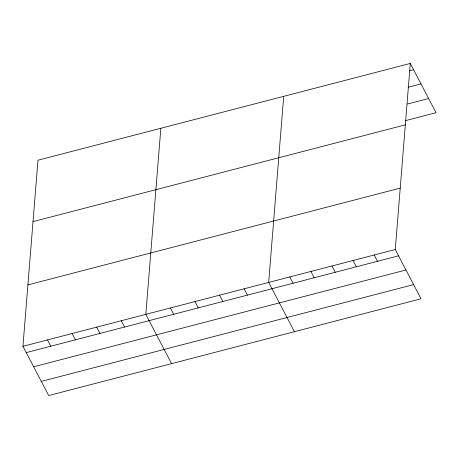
<?xml version="1.0" encoding="UTF-8"?>
<svg xmlns="http://www.w3.org/2000/svg" width="459" height="459" viewBox="0 0 459 459"><rect width="100%" height="100%" fill="white"/><g stroke="black" fill="none" stroke-linecap="round" stroke-linejoin="round"><path stroke-width="0.69" d="M410.294 63.434L395.268 249.518L421.023 298.786L48.706 395.566L22.95 346.298L37.977 160.214L410.294 63.434L436.05 112.702L405.423 120.665M160.839 128.279L145.813 314.363L171.568 363.626M283.708 96.338L268.681 282.423L294.437 331.691M409.503 70.795L413.588 69.734M408.068 87.273L421.001 83.911M407.54 104.009L428.637 98.524M33.019 221.622L405.337 124.842M27.907 284.89L400.225 188.11M22.95 346.298L395.268 249.518M26.243 352.598L398.561 255.818M33.656 366.775L405.974 269.995M41.293 381.383L413.611 284.603M374.171 255.003L377.459 261.303M353.069 260.488L356.362 266.782M331.972 265.973L335.265 272.267M310.875 271.453L314.168 277.752M289.778 276.938L293.072 283.237M244.108 288.809L247.401 295.108M219.534 295.2L222.827 301.494M194.96 301.586L198.254 307.886M170.387 307.972L173.68 314.272M121.239 320.749L124.532 327.043M96.671 327.135L99.959 333.435M72.097 333.521L75.391 339.821M47.524 339.912L50.817 346.206"/></g></svg>
